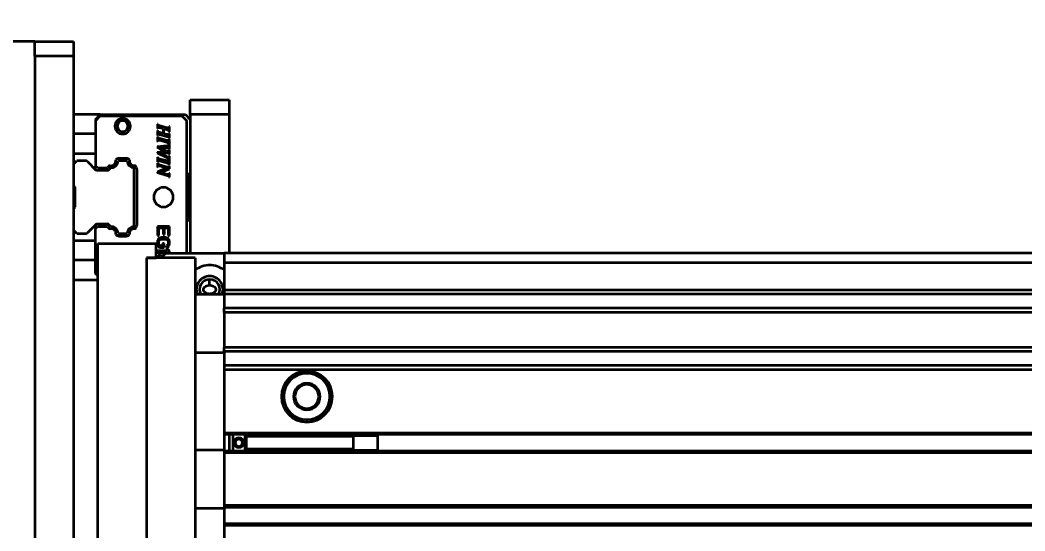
# Model space of a CAD drawing. Header units: millimetres. Extents: x 914 to 910632, y -176 to 682692.
# Drawn here: x 27056.8 to 27263.5, y 14606.1 to 14711.1 of the extents above; entities that cross this region are included whole.
import ezdxf

# ---------------------------------------------------------------- set-up
doc = ezdxf.new("R2010")
doc.units = ezdxf.units.MM
doc.layers.add('画图', color=3, linetype='Continuous', lineweight=30)
doc.styles.get("Standard").update_dxf_attribs({"font": 'arial.ttf'})
doc.dimstyles.new('INTE$0', dxfattribs={"dimscale": 80, "dimtxt": 3.5, "dimasz": 3, "dimexe": 3, "dimexo": 0, "dimgap": 1, "dimtad": 1, "dimdec": 0, "dimdsep": 46, "dimtxsty": 'Standard', "dimcen": 0, "dimclrd": 1, "dimclre": 1, "dimclrt": 3, "dimaunit": 1, "dimadec": 1, "dimazin": 2, "dimtfac": 1, "dimtdec": 0, "dimtmove": 0, "dimatfit": 0, "dimfxl": 1, "dimarcsym": 0})

# ---------------------------------------------------------------- blocks, each defined once
blk = doc.blocks.new('33333')
at = {"color": 7, "linetype": 'Continuous', "lineweight": 35}
for p, q in [((1176349.7, -765060.06), (1176337.7, -765060.06)), ((1176349.7, -765060.06), (1176365.7, -765060.06)), ((1176349.7, -765066.06), (1176349.7, -765060.06)), ((1176365.7, -765060.06), (1176365.7, -765066.06)), ((1176365.7, -765066.06), (1176349.7, -765066.06)), ((1176349.7, -765066.06), (1176349.7, -765414.06)), ((1176365.7, -765066.06), (1176365.7, -765414.06)), ((1176413.7, -765090.06), (1176413.7, -765084.06)), ((1176413.7, -765084.06), (1176429.7, -765084.06)), ((1176429.7, -765084.06), (1176429.7, -765090.06)), ((1176376.7, -765090.06), (1176365.7, -765090.06)), ((1176374.7, -765092.06), (1176376.7, -765090.06)), ((1176374.7, -765092.66), (1176376.7, -765090.66)), ((1176376.7, -765090.06), (1176411.7, -765090.06)), ((1176376.7, -765090.66), (1176410.3, -765090.66)), ((1176410.3, -765090.66), (1176412.3, -765092.66)), ((1176411.7, -765090.06), (1176413.7, -765092.06)), ((1176413.7, -765090.06), (1176413.7, -765147.06)), ((1176429.7, -765090.06), (1176413.7, -765090.06)), ((1176429.7, -765090.06), (1176429.7, -765147.06)), ((1176374.7, -765092.06), (1176374.7, -765092.66)), ((1176374.7, -765092.66), (1176374.7, -765111.25)), ((1176385.9, -765092.66), (1176385.9, -765091.66)), ((1176400.2, -765093.98), (1176400.2, -765095.81)), ((1176400.38, -765094.03), (1176400.2, -765093.98)), ((1176404.09, -765095.5), (1176401.23, -765094.7)), ((1176405.12, -765095.09), (1176404.93, -765095.04)), ((1176405.12, -765097.14), (1176405.12, -765095.09)), ((1176412.3, -765147.06), (1176412.3, -765092.66)), ((1176385.9, -765097.06), (1176385.9, -765098.06)), ((1176400.2, -765095.81), (1176400.38, -765095.87)), ((1176400.2, -765096.63), (1176400.2, -765098.69)), ((1176400.38, -765096.68), (1176400.2, -765096.63)), ((1176400.2, -765098.69), (1176400.38, -765098.74)), ((1176400.2, -765099.2), (1176400.2, -765101.04)), ((1176400.38, -765099.25), (1176400.2, -765099.2)), ((1176401.23, -765095.47), (1176402.61, -765095.85)), ((1176402.61, -765097.89), (1176401.23, -765097.51)), ((1176401.23, -765098.27), (1176404.09, -765099.07)), ((1176402.61, -765095.85), (1176402.61, -765097.89)), ((1176402.91, -765097.97), (1176402.91, -765095.94)), ((1176402.91, -765095.94), (1176404.09, -765096.27)), ((1176404.09, -765098.3), (1176402.91, -765097.97)), ((1176404.93, -765097.09), (1176405.12, -765097.14)), ((1176405.12, -765097.95), (1176404.93, -765097.9)), ((1176405.12, -765099.77), (1176405.12, -765097.95)), ((1176404.14, -765102.96), (1176400.12, -765103.41)), ((1176400.12, -765103.41), (1176400.12, -765103.55)), ((1176400.2, -765101.04), (1176400.38, -765101.1)), ((1176404.09, -765100.72), (1176401.23, -765099.92)), ((1176401.23, -765100.68), (1176404.09, -765101.48)), ((1176404.93, -765099.72), (1176405.12, -765099.77)), ((1176405.12, -765100.31), (1176404.93, -765100.26)), ((1176404.93, -765102.16), (1176405.12, -765102.22)), ((1176405.12, -765102.37), (1176404.93, -765102.32)), ((1176405.12, -765102.22), (1176405.12, -765100.31)), ((1176405.12, -765104.17), (1176405.12, -765102.37)), ((1176365.7, -765106.06), (1176374.7, -765106.06)), ((1176400.12, -765103.55), (1176403.34, -765105.25)), ((1176403.34, -765105.25), (1176400.12, -765105.68)), ((1176400.12, -765105.68), (1176400.12, -765105.83)), ((1176400.12, -765105.83), (1176404.03, -765107.78)), ((1176401.66, -765103.95), (1176404.14, -765103.68)), ((1176403.93, -765105.17), (1176401.66, -765103.95)), ((1176401.68, -765106.21), (1176404.08, -765105.86)), ((1176403.93, -765107.33), (1176401.68, -765106.21)), ((1176404.41, -765105.11), (1176403.93, -765105.17)), ((1176404.93, -765104.11), (1176405.12, -765104.17)), ((1176405.12, -765104.54), (1176404.93, -765104.49)), ((1176404.93, -765106.28), (1176405.12, -765106.34)), ((1176405.12, -765107.16), (1176404.93, -765107.11)), ((1176405.12, -765106.34), (1176405.12, -765104.54)), ((1176405.12, -765108.59), (1176405.12, -765107.16)), ((1176365.7, -765110.46), (1176367.1, -765109.06)), ((1176365.7, -765110.46), (1176365.7, -765119.36)), ((1176370.68, -765109.06), (1176367.1, -765109.06)), ((1176371.39, -765109.36), (1176374.92, -765112.89)), ((1176375.51, -765112.06), (1176374.7, -765111.25)), ((1176374.7, -765112.66), (1176374.7, -765111.25)), ((1176380.24, -765111.32), (1176379.67, -765111.89)), ((1176384.43, -765108.06), (1176387.36, -765108.06)), ((1176387.36, -765109.06), (1176384.43, -765109.06)), ((1176400.2, -765107.66), (1176400.2, -765109.51)), ((1176400.38, -765107.72), (1176400.2, -765107.66)), ((1176400.2, -765109.51), (1176400.38, -765109.56)), ((1176400.2, -765110.12), (1176400.2, -765111.61)), ((1176400.38, -765110.17), (1176400.2, -765110.12)), ((1176400.2, -765111.61), (1176400.38, -765111.66)), ((1176404.09, -765109.18), (1176401.23, -765108.38)), ((1176401.23, -765109.15), (1176404.09, -765109.95)), ((1176401.23, -765111.23), (1176404.12, -765112.04)), ((1176404.59, -765111.81), (1176402.23, -765111.16)), ((1176404.93, -765108.54), (1176405.12, -765108.59)), ((1176405.12, -765108.77), (1176404.93, -765108.72)), ((1176404.93, -765110.63), (1176405.12, -765110.68)), ((1176405.12, -765111.23), (1176404.93, -765111.18)), ((1176405.12, -765110.68), (1176405.12, -765108.77)), ((1176405.12, -765112.43), (1176405.12, -765111.23)), ((1176379.66, -765113.06), (1176375.34, -765113.06)), ((1176375.51, -765112.06), (1176379.25, -765112.06)), ((1176380.96, -765112.01), (1176380.08, -765112.89)), ((1176380.96, -765112), (1176381.04, -765112.01)), ((1176390.7, -765135.72), (1176390.7, -765112.4)), ((1176391.7, -765112.4), (1176391.7, -765135.72)), ((1176404.12, -765112.04), (1176400.12, -765113.74)), ((1176400.12, -765113.74), (1176400.12, -765113.94)), ((1176400.12, -765113.94), (1176402.92, -765114.72)), ((1176401.44, -765113.93), (1176405.12, -765112.43)), ((1176404.09, -765114.69), (1176401.44, -765113.93)), ((1176405.12, -765114.27), (1176404.93, -765114.22)), ((1176404.93, -765115.74), (1176405.12, -765115.79)), ((1176405.12, -765115.79), (1176405.12, -765114.27)), ((1176413.7, -765114.06), (1176412.7, -765115.06)), ((1176412.7, -765115.06), (1176412.7, -765116.46)), ((1176366.3, -765119.96), (1176365.7, -765119.36)), ((1176366.3, -765128.16), (1176366.3, -765119.96)), ((1176412.3, -765116.06), (1176413.3, -765117.06)), ((1176413.3, -765117.06), (1176413.3, -765131.06)), ((1176365.7, -765128.76), (1176366.3, -765128.16)), ((1176365.7, -765128.76), (1176365.7, -765137.66)), ((1176413.3, -765131.06), (1176412.3, -765132.06)), ((1176412.7, -765131.66), (1176412.7, -765133.06)), ((1176374.92, -765135.24), (1176371.39, -765138.77)), ((1176374.7, -765135.46), (1176374.7, -765136.88)), ((1176374.7, -765136.88), (1176375.51, -765136.06)), ((1176375.34, -765135.06), (1176379.66, -765135.06)), ((1176375.51, -765136.06), (1176379.25, -765136.06)), ((1176379.67, -765136.24), (1176380.24, -765136.81)), ((1176380.97, -765136.12), (1176380.08, -765135.24)), ((1176405.2, -765136.06), (1176400.2, -765136.06)), ((1176400.2, -765136.06), (1176400.2, -765139.81)), ((1176405.2, -765139.81), (1176405.2, -765136.06)), ((1176412.7, -765133.06), (1176413.7, -765134.06)), ((1176367.1, -765139.06), (1176365.7, -765137.66)), ((1176367.1, -765139.06), (1176370.68, -765139.06)), ((1176374.7, -765155.46), (1176374.7, -765136.88)), ((1176384.43, -765139.06), (1176387.36, -765139.06)), ((1176384.43, -765140.06), (1176387.36, -765140.06)), ((1176400.2, -765139.81), (1176400.83, -765139.81)), ((1176400.83, -765139.81), (1176400.83, -765136.69)), ((1176400.83, -765136.69), (1176402.54, -765136.69)), ((1176402.54, -765136.69), (1176402.54, -765139.4)), ((1176402.54, -765139.4), (1176403.17, -765139.4)), ((1176403.17, -765139.4), (1176403.17, -765136.69)), ((1176403.17, -765136.69), (1176404.56, -765136.69)), ((1176404.56, -765136.69), (1176404.56, -765139.81)), ((1176404.56, -765139.81), (1176405.2, -765139.81)), ((1176374.7, -765142.06), (1176365.7, -765142.06)), ((1176375.7, -765143.06), (1176399.7, -765143.06)), ((1176375.7, -765337.06), (1176375.7, -765143.06)), ((1176399.7, -765149.06), (1176399.7, -765143.06)), ((1176400.3, -765141.79), (1176400.2, -765142.31)), ((1176400.2, -765142.31), (1176400.2, -765143.25)), ((1176400.2, -765143.25), (1176400.3, -765143.77)), ((1176400.52, -765141.38), (1176400.3, -765141.79)), ((1176400.3, -765143.77), (1176400.52, -765144.19)), ((1176400.94, -765140.96), (1176400.52, -765141.38)), ((1176400.52, -765144.19), (1176400.94, -765144.61)), ((1176400.83, -765142.31), (1176400.94, -765141.9)), ((1176400.83, -765143.25), (1176400.83, -765142.31)), ((1176400.94, -765143.67), (1176400.83, -765143.25)), ((1176401.37, -765140.75), (1176400.94, -765140.96)), ((1176400.94, -765141.9), (1176401.15, -765141.58)), ((1176401.15, -765143.98), (1176400.94, -765143.67)), ((1176400.94, -765144.61), (1176401.37, -765144.71)), ((1176401.15, -765141.58), (1176401.47, -765141.38)), ((1176401.47, -765144.08), (1176401.15, -765143.98)), ((1176401.9, -765140.65), (1176401.37, -765140.75)), ((1176401.37, -765144.71), (1176402.96, -765144.71)), ((1176401.47, -765141.38), (1176401.9, -765141.27)), ((1176402.32, -765144.08), (1176401.47, -765144.08)), ((1176403.49, -765140.65), (1176401.9, -765140.65)), ((1176401.9, -765141.27), (1176403.49, -765141.27)), ((1176402.96, -765143.15), (1176402.32, -765143.15)), ((1176402.32, -765143.15), (1176402.32, -765144.08)), ((1176402.96, -765144.71), (1176402.96, -765143.15)), ((1176404.03, -765140.75), (1176403.49, -765140.65)), ((1176403.49, -765141.27), (1176403.92, -765141.38)), ((1176403.92, -765141.38), (1176404.24, -765141.58)), ((1176404.24, -765143.98), (1176403.92, -765144.08)), ((1176403.92, -765144.08), (1176403.92, -765144.71)), ((1176403.92, -765144.71), (1176404.45, -765144.61)), ((1176404.45, -765140.96), (1176404.03, -765140.75)), ((1176404.24, -765141.58), (1176404.45, -765141.9)), ((1176404.45, -765143.67), (1176404.24, -765143.98)), ((1176404.88, -765141.38), (1176404.45, -765140.96)), ((1176404.45, -765141.9), (1176404.56, -765142.31)), ((1176404.56, -765143.25), (1176404.45, -765143.67)), ((1176404.45, -765144.61), (1176404.88, -765144.19)), ((1176404.56, -765142.31), (1176404.56, -765143.25)), ((1176405.09, -765141.79), (1176404.88, -765141.38)), ((1176404.88, -765144.19), (1176405.09, -765143.77)), ((1176405.2, -765142.31), (1176405.09, -765141.79)), ((1176405.09, -765143.77), (1176405.2, -765143.25)), ((1176405.2, -765143.25), (1176405.2, -765142.31)), ((1176404.34, -765146.17), (1176400.2, -765146.17)), ((1176400.2, -765146.17), (1176400.2, -765146.79)), ((1176400.2, -765146.79), (1176405.2, -765146.79)), ((1176400.3, -765148.67), (1176400.22, -765149.06)), ((1176400.62, -765148.15), (1176400.3, -765148.67)), ((1176401.05, -765147.83), (1176400.62, -765148.15)), ((1176400.76, -765149.06), (1176400.83, -765148.77)), ((1176400.83, -765148.77), (1176401.05, -765148.46)), ((1176401.47, -765147.63), (1176401.05, -765147.83)), ((1176401.05, -765148.46), (1176401.47, -765148.25)), ((1176401.47, -765148.25), (1176401.47, -765147.63)), ((1176403.7, -765147.06), (1176401.7, -765149.06)), ((1176403.13, -765147.63), (1176402.43, -765147.63)), ((1176402.43, -765147.63), (1176402.43, -765148.33)), ((1176404.45, -765145.54), (1176403.6, -765145.54)), ((1176403.6, -765145.54), (1176404.34, -765146.17)), ((1176403.7, -765147.06), (1176427.7, -765147.06)), ((1176405.2, -765146.17), (1176404.45, -765145.54)), ((1176405.2, -765146.79), (1176405.2, -765146.17)), ((1177002.7, -765147.06), (1176427.7, -765147.06)), ((1176427.7, -765147.06), (1176427.7, -765151.06)), ((1176395.7, -765149.06), (1176399.7, -765149.06)), ((1176395.7, -765149.06), (1176395.7, -765331.06)), ((1176415.7, -765149.06), (1176395.7, -765149.06)), ((1176415.7, -765149.06), (1176415.7, -765331.06)), ((1177002.7, -765151.06), (1176427.7, -765151.06)), ((1176427.7, -765151.06), (1176427.7, -765162.26)), ((1176375.7, -765156.46), (1176374.7, -765155.46)), ((1176365.7, -765158.06), (1176375.7, -765158.06)), ((1176421.7, -765160.23), (1176421.7, -765157.86)), ((1176427.7, -765164.06), (1176415.7, -765164.06)), ((1177002.7, -765162.26), (1176427.7, -765162.26)), ((1176427.7, -765162.26), (1176427.7, -765164)), ((1177002.7, -765164), (1176427.7, -765164)), ((1176427.7, -765164), (1176427.7, -765169.73)), ((1177002.7, -765169.73), (1176427.7, -765169.73)), ((1176427.7, -765171.46), (1176427.7, -765169.73)), ((1177002.7, -765171.46), (1176427.7, -765171.46)), ((1176427.7, -765171.46), (1176427.7, -765185.86)), ((1177002.7, -765185.86), (1176427.7, -765185.86)), ((1176427.7, -765187.6), (1176427.7, -765185.86)), ((1176427.7, -765188.06), (1176415.7, -765188.06)), ((1177002.7, -765187.6), (1176427.7, -765187.6)), ((1176427.7, -765187.6), (1176427.7, -765193.33)), ((1177002.7, -765193.33), (1176427.7, -765193.33)), ((1176427.7, -765193.33), (1176427.7, -765195.06)), ((1177002.7, -765195.06), (1176427.7, -765195.06)), ((1176427.7, -765195.06), (1176427.7, -765221.06)), ((1176461.7, -765196.56), (1176461.7, -765195.56)), ((1176461.7, -765215.56), (1176461.7, -765216.56)), ((1177002.7, -765221.06), (1176427.7, -765221.06)), ((1176427.7, -765221.06), (1176427.7, -765221.66)), ((1177002.7, -765221.66), (1176427.7, -765221.66)), ((1176427.7, -765221.66), (1176427.7, -765228.46)), ((1176429.7, -765221.66), (1176429.7, -765228.46)), ((1176431.2, -765221.66), (1176431.2, -765228.46)), ((1176433.7, -765223.55), (1176433.7, -765223.06)), ((1176436.2, -765221.66), (1176436.2, -765228.46)), ((1176436.7, -765222.06), (1176436.7, -765222.46)), ((1176480.7, -765222.06), (1176436.7, -765222.06)), ((1176480.7, -765222.46), (1176436.7, -765222.46)), ((1176436.7, -765222.46), (1176436.7, -765227.66)), ((1176480.7, -765221.66), (1176480.7, -765222.06)), ((1176480.7, -765222.06), (1176480.7, -765222.46)), ((1176480.7, -765222.06), (1176490.7, -765222.06)), ((1176480.7, -765222.46), (1176480.7, -765227.66)), ((1176490.7, -765222.06), (1176490.7, -765228.06)), ((1176433.7, -765226.57), (1176433.7, -765227.06)), ((1176427.7, -765228.06), (1176415.7, -765228.06)), ((1177002.7, -765228.46), (1176427.7, -765228.46)), ((1176427.7, -765228.46), (1176427.7, -765229.26)), ((1177002.7, -765229.26), (1176427.7, -765229.26)), ((1176427.7, -765229.26), (1176427.7, -765250.86)), ((1176480.7, -765227.66), (1176436.7, -765227.66)), ((1176436.7, -765227.66), (1176436.7, -765228.06)), ((1176480.7, -765228.06), (1176436.7, -765228.06)), ((1176480.7, -765227.66), (1176480.7, -765228.06)), ((1176480.7, -765228.06), (1176480.7, -765228.46)), ((1176480.7, -765228.06), (1176490.7, -765228.06)), ((1176427.7, -765252.06), (1176415.7, -765252.06)), ((1177002.7, -765250.86), (1176427.7, -765250.86)), ((1176427.7, -765250.86), (1176427.7, -765251.66)), ((1177002.7, -765251.66), (1176427.7, -765251.66)), ((1176427.7, -765251.66), (1176427.7, -765258.46)), ((1177002.7, -765258.46), (1176427.7, -765258.46)), ((1176427.7, -765258.46), (1176427.7, -765259.06)), ((1177002.7, -765259.06), (1176427.7, -765259.06)), ((1176427.7, -765259.06), (1176427.7, -765331.06))]:
    blk.add_line(p, q, dxfattribs=at)
at = {"color": 8, "linetype": 'Continuous', "lineweight": 35}
for p, q in [((1176374.7, -765097.99), (1176365.7, -765097.99)), ((1176374.7, -765149.99), (1176365.7, -765149.99)), ((1176421.7, -765163.9), (1176421.7, -765164.06)), ((1176461.7, -765201.15), (1176461.7, -765200.56)), ((1176461.7, -765210.98), (1176461.7, -765211.56))]:
    blk.add_line(p, q, dxfattribs=at)
at = {"color": 7, "linetype": 'Continuous', "lineweight": 35}
for centre, radius, start, end in [((1176385.9, -765094.86), 3.2, 90, 270), ((1176385.9, -765094.86), 2.2, 90, 270), ((1176385.9, -765094.86), 3.2, 270, 90), ((1176385.9, -765094.86), 2.2, 270, 90), ((1176370.68, -765110.06), 1, 45, 90), ((1176381.37, -765112.45), 1.6, 119.4352, 134.9999), ((1176381.04, -765109.01), 2.1, 257.5339, 7.0266), ((1176381.04, -765109.01), 3, 269.9971, 355.8923), ((1176384.43, -765109.66), 1.6, 90.0003, 145.1244), ((1176384.43, -765109.66), 0.6, 89.9977, 132.3981), ((1176387.36, -765109.66), 1.6, 34.8756, 89.9998), ((1176387.36, -765109.66), 0.6, 47.6019, 90), ((1176390.75, -765109.01), 3, 184.1077, 265.8923), ((1176390.75, -765109.01), 2.1, 172.9734, 277.0266), ((1176390.1, -765112.4), 1.6, 0, 55.1244), ((1176375.34, -765112.46), 0.6, 225, 270), ((1176379.25, -765111.46), 0.6, 270, 314.9999), ((1176379.66, -765112.46), 0.6, 270, 314.9999), ((1176390.1, -765112.4), 0.6, 0, 42.3981), ((1176402.7, -765124.06), 4, 90, 270), ((1176402.7, -765124.06), 4, 270, 90), ((1176375.34, -765135.66), 0.6, 90, 135), ((1176379.25, -765136.66), 0.6, 45, 90), ((1176379.66, -765135.66), 0.6, 45.0001, 90), ((1176381.04, -765139.12), 3, 4.1077, 91.3442), ((1176390.75, -765139.12), 3, 94.1077, 175.8923), ((1176390.1, -765135.72), 0.6, 317.6019, 0), ((1176390.1, -765135.72), 1.6, 304.8756, 0), ((1176370.68, -765138.06), 1, 270.0032, 315), ((1176381.37, -765135.68), 1.6, 225.0001, 240.5643), ((1176381.04, -765139.12), 2.1, 90, 102.4665), ((1176381.04, -765139.12), 2.1, 352.9734, 90), ((1176384.43, -765138.46), 1.6, 214.8756, 270), ((1176384.43, -765138.46), 0.6, 227.6019, 270), ((1176387.36, -765138.46), 0.6, 270.005, 312.3981), ((1176387.36, -765138.46), 1.6, 270.0011, 325.1244), ((1176390.75, -765139.12), 2.1, 90, 187.0266), ((1176390.75, -765139.12), 2.1, 82.9734, 90), ((1176421.7, -765162.06), 10, 90, 126.8699), ((1176421.7, -765162.06), 10, 53.1301, 90), ((1176421.7, -765162.06), 5.5, 90, 201.3237), ((1176421.7, -765162.06), 5.5, 338.6763, 90), ((1176421.7, -765162.06), 4.2, 90, 208.4369), ((1176421.7, -765162.06), 4.2, 331.5631, 90), ((1176461.7, -765206.06), 10.5, 90, 270), ((1176461.7, -765206.06), 9.5, 90, 270), ((1176461.7, -765206.06), 10.5, 270, 90), ((1176461.7, -765206.06), 9.5, 270, 90), ((1176461.7, -765206.06), 5.5, 90, 270), ((1176461.7, -765206.06), 4.92, 90, 270), ((1176461.7, -765206.06), 5.5, 270, 90), ((1176461.7, -765206.06), 4.92, 270, 90), ((1176433.7, -765225.06), 2, 90, 270), ((1176433.7, -765225.06), 2, 270, 90), ((1176433.7, -765225.06), 1.51, 90, 270), ((1176433.7, -765225.06), 1.51, 270, 90)]:
    blk.add_arc(centre, radius, start, end, dxfattribs=at)
for points, knots in [([(1176400.57, -765094.44), (1176400.54, -765094.41), (1176400.48, -765094.36), (1176400.41, -765094.22), (1176400.39, -765094.11), (1176400.38, -765094.03)], [0, 0, 0, 0, 0.235522, 0.496482, 1, 1, 1, 1]), ([(1176401.23, -765094.7), (1176401.07, -765094.65), (1176400.85, -765094.58), (1176400.63, -765094.47), (1176400.57, -765094.44)], [0, 0, 0, 0, 0.675598, 1, 1, 1, 1]), ([(1176404.93, -765095.04), (1176404.93, -765095.12), (1176404.93, -765095.26), (1176404.89, -765095.42), (1176404.84, -765095.51), (1176404.79, -765095.56), (1176404.75, -765095.57), (1176404.73, -765095.57)], [0, 0, 0, 0, 0.394974, 0.684573, 0.802001, 0.903755, 1, 1, 1, 1]), ([(1176400.38, -765095.87), (1176400.39, -765095.8), (1176400.39, -765095.67), (1176400.43, -765095.53), (1176400.48, -765095.45), (1176400.52, -765095.4), (1176400.57, -765095.38), (1176400.61, -765095.37), (1176400.63, -765095.37)], [0, 0, 0, 0, 0.355109, 0.622863, 0.729613, 0.823477, 0.910952, 1, 1, 1, 1]), ([(1176400.52, -765097.16), (1176400.5, -765097.13), (1176400.45, -765097.06), (1176400.4, -765096.89), (1176400.39, -765096.76), (1176400.38, -765096.68)], [0, 0, 0, 0, 0.237866, 0.503465, 1, 1, 1, 1]), ([(1176400.38, -765098.74), (1176400.39, -765098.67), (1176400.39, -765098.54), (1176400.43, -765098.38), (1176400.48, -765098.26), (1176400.53, -765098.23), (1176400.55, -765098.21)], [0, 0, 0, 0, 0.385898, 0.681229, 0.858044, 1, 1, 1, 1]), ([(1176400.58, -765099.67), (1176400.55, -765099.65), (1176400.49, -765099.6), (1176400.42, -765099.45), (1176400.4, -765099.33), (1176400.38, -765099.25)], [0, 0, 0, 0, 0.2285642, 0.4894378, 1, 1, 1, 1]), ([(1176401.23, -765097.51), (1176401.06, -765097.45), (1176400.84, -765097.38), (1176400.61, -765097.25), (1176400.55, -765097.19), (1176400.52, -765097.16)], [0, 0, 0, 0, 0.6844, 0.864597, 1, 1, 1, 1]), ([(1176400.55, -765098.21), (1176400.57, -765098.2), (1176400.62, -765098.18), (1176400.72, -765098.17), (1176400.93, -765098.19), (1176401.1, -765098.24), (1176401.23, -765098.27)], [0, 0, 0, 0, 0.104902, 0.24238, 0.418385, 1, 1, 1, 1]), ([(1176400.63, -765095.37), (1176400.73, -765095.37), (1176400.93, -765095.38), (1176401.13, -765095.44), (1176401.23, -765095.47)], [0, 0, 0, 0, 0.490626, 1, 1, 1, 1]), ([(1176404.73, -765095.57), (1176404.69, -765095.58), (1176404.59, -765095.59), (1176404.37, -765095.57), (1176404.2, -765095.53), (1176404.09, -765095.5)], [0, 0, 0, 0, 0.199583, 0.459766, 1, 1, 1, 1]), ([(1176404.09, -765096.27), (1176404.26, -765096.33), (1176404.48, -765096.41), (1176404.72, -765096.53), (1176404.78, -765096.59), (1176404.8, -765096.61)], [0, 0, 0, 0, 0.70421, 0.878561, 1, 1, 1, 1]), ([(1176404.75, -765098.37), (1176404.71, -765098.38), (1176404.61, -765098.4), (1176404.38, -765098.38), (1176404.21, -765098.33), (1176404.09, -765098.3)], [0, 0, 0, 0, 0.18836, 0.445075, 1, 1, 1, 1]), ([(1176404.09, -765099.07), (1176404.26, -765099.13), (1176404.48, -765099.2), (1176404.72, -765099.31), (1176404.78, -765099.36), (1176404.8, -765099.38)], [0, 0, 0, 0, 0.699808, 0.876222, 1, 1, 1, 1]), ([(1176404.93, -765097.9), (1176404.93, -765097.97), (1176404.93, -765098.09), (1176404.89, -765098.24), (1176404.83, -765098.33), (1176404.77, -765098.36), (1176404.75, -765098.37)], [0, 0, 0, 0, 0.379911, 0.667549, 0.84402, 1, 1, 1, 1]), ([(1176404.8, -765096.61), (1176404.82, -765096.64), (1176404.86, -765096.71), (1176404.91, -765096.87), (1176404.92, -765097), (1176404.93, -765097.09)], [0, 0, 0, 0, 0.215256, 0.477723, 1, 1, 1, 1]), ([(1176400.38, -765101.1), (1176400.39, -765101.03), (1176400.4, -765100.91), (1176400.44, -765100.77), (1176400.51, -765100.67), (1176400.56, -765100.64), (1176400.59, -765100.63)], [0, 0, 0, 0, 0.369685, 0.656194, 0.837124, 1, 1, 1, 1]), ([(1176401.23, -765099.92), (1176401.08, -765099.87), (1176400.86, -765099.81), (1176400.65, -765099.7), (1176400.58, -765099.67)], [0, 0, 0, 0, 0.670747, 1, 1, 1, 1]), ([(1176400.59, -765100.63), (1176400.63, -765100.62), (1176400.73, -765100.59), (1176400.94, -765100.61), (1176401.11, -765100.65), (1176401.23, -765100.68)], [0, 0, 0, 0, 0.195524, 0.452952, 1, 1, 1, 1]), ([(1176404.71, -765100.76), (1176404.67, -765100.77), (1176404.58, -765100.8), (1176404.36, -765100.78), (1176404.2, -765100.74), (1176404.09, -765100.72)], [0, 0, 0, 0, 0.196722, 0.453562, 1, 1, 1, 1]), ([(1176404.09, -765101.48), (1176404.26, -765101.53), (1176404.47, -765101.59), (1176404.7, -765101.71), (1176404.76, -765101.76), (1176404.78, -765101.78)], [0, 0, 0, 0, 0.694556, 0.871821, 1, 1, 1, 1]), ([(1176404.84, -765102.75), (1176404.83, -765102.76), (1176404.8, -765102.8), (1176404.71, -765102.84), (1176404.49, -765102.92), (1176404.29, -765102.94), (1176404.14, -765102.96)], [0, 0, 0, 0, 0.077812, 0.180815, 0.403167, 1, 1, 1, 1]), ([(1176404.93, -765100.26), (1176404.92, -765100.33), (1176404.91, -765100.45), (1176404.86, -765100.6), (1176404.8, -765100.71), (1176404.74, -765100.74), (1176404.71, -765100.76)], [0, 0, 0, 0, 0.369418, 0.658958, 0.841196, 1, 1, 1, 1]), ([(1176404.78, -765101.78), (1176404.82, -765101.84), (1176404.9, -765101.96), (1176404.92, -765102.1), (1176404.93, -765102.16)], [0, 0, 0, 0, 0.521732, 1, 1, 1, 1]), ([(1176404.8, -765099.38), (1176404.83, -765099.4), (1176404.87, -765099.45), (1176404.92, -765099.56), (1176404.93, -765099.66), (1176404.93, -765099.72)], [0, 0, 0, 0, 0.256748, 0.524914, 1, 1, 1, 1]), ([(1176404.93, -765102.32), (1176404.93, -765102.41), (1176404.93, -765102.56), (1176404.87, -765102.7), (1176404.84, -765102.75)], [0, 0, 0, 0, 0.630356, 1, 1, 1, 1]), ([(1176404.44, -765107.57), (1176404.37, -765107.54), (1176404.2, -765107.47), (1176404.03, -765107.38), (1176403.93, -765107.33)], [0, 0, 0, 0, 0.416567, 1, 1, 1, 1]), ([(1176404.08, -765105.86), (1176404.15, -765105.85), (1176404.26, -765105.84), (1176404.36, -765105.83), (1176404.4, -765105.82)], [0, 0, 0, 0, 0.650906, 1, 1, 1, 1]), ([(1176404.14, -765103.68), (1176404.2, -765103.67), (1176404.28, -765103.66), (1176404.37, -765103.65), (1176404.4, -765103.65)], [0, 0, 0, 0, 0.616457, 1, 1, 1, 1]), ([(1176404.4, -765103.65), (1176404.44, -765103.65), (1176404.5, -765103.64), (1176404.55, -765103.64), (1176404.58, -765103.64)], [0, 0, 0, 0, 0.597528, 1, 1, 1, 1]), ([(1176404.4, -765105.82), (1176404.44, -765105.82), (1176404.49, -765105.81), (1176404.54, -765105.81), (1176404.57, -765105.81)], [0, 0, 0, 0, 0.609618, 1, 1, 1, 1]), ([(1176404.84, -765104.91), (1176404.81, -765104.94), (1176404.77, -765105), (1176404.62, -765105.07), (1176404.5, -765105.09), (1176404.41, -765105.11)], [0, 0, 0, 0, 0.2178915, 0.4749706, 1, 1, 1, 1]), ([(1176404.57, -765105.81), (1176404.62, -765105.81), (1176404.71, -765105.82), (1176404.78, -765105.87), (1176404.81, -765105.89)], [0, 0, 0, 0, 0.600643, 1, 1, 1, 1]), ([(1176404.58, -765103.64), (1176404.61, -765103.65), (1176404.67, -765103.65), (1176404.75, -765103.68), (1176404.81, -765103.73), (1176404.83, -765103.76), (1176404.85, -765103.78)], [0, 0, 0, 0, 0.304939, 0.576526, 0.783687, 1, 1, 1, 1]), ([(1176404.87, -765107.49), (1176404.85, -765107.51), (1176404.83, -765107.55), (1176404.75, -765107.61), (1176404.68, -765107.61), (1176404.64, -765107.62)], [0, 0, 0, 0, 0.271555, 0.536817, 1, 1, 1, 1]), ([(1176404.81, -765105.89), (1176404.82, -765105.9), (1176404.84, -765105.93), (1176404.87, -765105.98), (1176404.91, -765106.1), (1176404.92, -765106.21), (1176404.93, -765106.28)], [0, 0, 0, 0, 0.110705, 0.253079, 0.430947, 1, 1, 1, 1]), ([(1176404.93, -765104.49), (1176404.93, -765104.58), (1176404.93, -765104.73), (1176404.86, -765104.86), (1176404.84, -765104.91)], [0, 0, 0, 0, 0.616236, 1, 1, 1, 1]), ([(1176404.85, -765103.78), (1176404.87, -765103.84), (1176404.92, -765103.94), (1176404.93, -765104.06), (1176404.93, -765104.11)], [0, 0, 0, 0, 0.535435, 1, 1, 1, 1]), ([(1176404.93, -765107.11), (1176404.93, -765107.2), (1176404.93, -765107.33), (1176404.88, -765107.45), (1176404.87, -765107.49)], [0, 0, 0, 0, 0.629418, 1, 1, 1, 1]), ([(1176400.58, -765108.14), (1176400.55, -765108.11), (1176400.49, -765108.06), (1176400.42, -765107.92), (1176400.4, -765107.8), (1176400.38, -765107.72)], [0, 0, 0, 0, 0.228565, 0.489438, 1, 1, 1, 1]), ([(1176400.38, -765109.56), (1176400.39, -765109.5), (1176400.4, -765109.38), (1176400.44, -765109.23), (1176400.51, -765109.13), (1176400.56, -765109.11), (1176400.59, -765109.09)], [0, 0, 0, 0, 0.369685, 0.656194, 0.837124, 1, 1, 1, 1]), ([(1176400.58, -765110.58), (1176400.52, -765110.51), (1176400.42, -765110.39), (1176400.39, -765110.24), (1176400.38, -765110.17)], [0, 0, 0, 0, 0.560386, 1, 1, 1, 1]), ([(1176400.38, -765111.66), (1176400.39, -765111.54), (1176400.41, -765111.39), (1176400.47, -765111.22), (1176400.51, -765111.18), (1176400.53, -765111.16)], [0, 0, 0, 0, 0.687606, 0.864827, 1, 1, 1, 1]), ([(1176400.53, -765111.16), (1176400.54, -765111.16), (1176400.56, -765111.15), (1176400.6, -765111.14), (1176400.68, -765111.13), (1176400.9, -765111.15), (1176401.09, -765111.2), (1176401.23, -765111.23)], [0, 0, 0, 0, 0.046629, 0.104173, 0.174546, 0.396184, 1, 1, 1, 1]), ([(1176401.23, -765108.38), (1176401.08, -765108.34), (1176400.86, -765108.28), (1176400.65, -765108.17), (1176400.58, -765108.14)], [0, 0, 0, 0, 0.670747, 1, 1, 1, 1]), ([(1176402.23, -765111.16), (1176401.81, -765111.04), (1176401.3, -765110.9), (1176400.77, -765110.69), (1176400.64, -765110.62), (1176400.6, -765110.59), (1176400.58, -765110.58)], [0, 0, 0, 0, 0.7398673, 0.9196401, 0.9663193, 1, 1, 1, 1]), ([(1176400.59, -765109.09), (1176400.63, -765109.08), (1176400.73, -765109.06), (1176400.94, -765109.08), (1176401.11, -765109.12), (1176401.23, -765109.15)], [0, 0, 0, 0, 0.195524, 0.452952, 1, 1, 1, 1]), ([(1176404.03, -765107.78), (1176404.16, -765107.85), (1176404.37, -765107.95), (1176404.58, -765108.08), (1176404.65, -765108.12)], [0, 0, 0, 0, 0.633657, 1, 1, 1, 1]), ([(1176404.71, -765109.22), (1176404.67, -765109.23), (1176404.58, -765109.26), (1176404.36, -765109.25), (1176404.2, -765109.21), (1176404.09, -765109.18)], [0, 0, 0, 0, 0.196722, 0.453562, 1, 1, 1, 1]), ([(1176404.09, -765109.95), (1176404.26, -765110), (1176404.47, -765110.06), (1176404.7, -765110.17), (1176404.76, -765110.22), (1176404.78, -765110.25)], [0, 0, 0, 0, 0.694556, 0.871821, 1, 1, 1, 1]), ([(1176404.64, -765107.62), (1176404.61, -765107.61), (1176404.54, -765107.61), (1176404.47, -765107.58), (1176404.44, -765107.57)], [0, 0, 0, 0, 0.523442, 1, 1, 1, 1]), ([(1176404.84, -765111.56), (1176404.83, -765111.59), (1176404.8, -765111.64), (1176404.72, -765111.73), (1176404.64, -765111.78), (1176404.59, -765111.81)], [0, 0, 0, 0, 0.23676, 0.503754, 1, 1, 1, 1]), ([(1176404.65, -765108.12), (1176404.72, -765108.18), (1176404.86, -765108.29), (1176404.91, -765108.46), (1176404.93, -765108.54)], [0, 0, 0, 0, 0.530367, 1, 1, 1, 1]), ([(1176404.93, -765108.72), (1176404.92, -765108.79), (1176404.91, -765108.92), (1176404.86, -765109.07), (1176404.8, -765109.17), (1176404.74, -765109.21), (1176404.71, -765109.22)], [0, 0, 0, 0, 0.3694177, 0.6589579, 0.8411963, 1, 1, 1, 1]), ([(1176404.78, -765110.25), (1176404.82, -765110.31), (1176404.9, -765110.42), (1176404.92, -765110.56), (1176404.93, -765110.63)], [0, 0, 0, 0, 0.5217321, 1, 1, 1, 1]), ([(1176404.93, -765111.18), (1176404.92, -765111.26), (1176404.9, -765111.39), (1176404.86, -765111.51), (1176404.84, -765111.56)], [0, 0, 0, 0, 0.6218199, 1, 1, 1, 1]), ([(1176402.92, -765114.72), (1176403.39, -765114.86), (1176403.97, -765115.02), (1176404.57, -765115.24), (1176404.71, -765115.31), (1176404.75, -765115.34), (1176404.76, -765115.35)], [0, 0, 0, 0, 0.753171, 0.92824, 0.971186, 1, 1, 1, 1]), ([(1176404.75, -765114.75), (1176404.71, -765114.76), (1176404.62, -765114.78), (1176404.39, -765114.76), (1176404.21, -765114.72), (1176404.09, -765114.69)], [0, 0, 0, 0, 0.176373, 0.431185, 1, 1, 1, 1]), ([(1176404.93, -765114.22), (1176404.93, -765114.3), (1176404.92, -765114.44), (1176404.88, -765114.59), (1176404.84, -765114.68), (1176404.8, -765114.73), (1176404.77, -765114.74), (1176404.75, -765114.75)], [0, 0, 0, 0, 0.397493, 0.69243, 0.81139, 0.911366, 1, 1, 1, 1]), ([(1176404.76, -765115.35), (1176404.82, -765115.41), (1176404.92, -765115.52), (1176404.93, -765115.67), (1176404.93, -765115.74)], [0, 0, 0, 0, 0.5526191, 1, 1, 1, 1]), ([(1176421.7, -765163.9), (1176421.43, -765163.88), (1176420.85, -765163.84), (1176420.05, -765163.5), (1176419.48, -765163.01), (1176419.21, -765162.49), (1176419.14, -765162.07), (1176419.21, -765161.64), (1176419.48, -765161.12), (1176420.05, -765160.63), (1176420.85, -765160.29), (1176421.43, -765160.25), (1176421.7, -765160.23)], [0, 0, 0, 0, 0.115406, 0.249402, 0.374345, 0.441616, 0.4998, 0.558046, 0.625411, 0.750043, 0.88438, 1, 1, 1, 1]), ([(1176421.7, -765160.23), (1176421.96, -765160.25), (1176422.54, -765160.29), (1176423.34, -765160.63), (1176423.91, -765161.12), (1176424.18, -765161.64), (1176424.25, -765162.06), (1176424.18, -765162.49), (1176423.92, -765163), (1176423.34, -765163.5), (1176422.54, -765163.84), (1176421.96, -765163.88), (1176421.7, -765163.9)], [0, 0, 0, 0, 0.11542, 0.249441, 0.374323, 0.441591, 0.499769, 0.557984, 0.625297, 0.750056, 0.884385, 1, 1, 1, 1])]:
    blk.add_open_spline(points, degree=3, knots=knots, dxfattribs=at)
blk = doc.blocks.new('*D371')
at = {"color": 1, "linetype": 'ByBlock', "lineweight": -2, "transparency": 16777216}
for p, q in [((29314.51, 15602.59), (22464.73, 15602.59)), ((22704.73, 8927.75), (22704.73, 15362.59)), ((25102.76, 8687.75), (22464.73, 8687.75))]:
    blk.add_line(p, q, dxfattribs=at)
at = {"color": 1, "lineweight": 200, "transparency": 16777216}
for points in [[(22664.73, 15362.59), (22744.73, 15362.59), (22704.73, 15602.59)], [(22664.73, 8927.75), (22744.73, 8927.75), (22704.73, 8687.75)]]:
    blk.add_solid(points, dxfattribs=at)
at = {"layer": 'Defpoints', "color": 0, "lineweight": 200, "transparency": 16777216}
for p in [(22704.73, 15602.59), (29314.51, 15602.59), (25102.76, 8687.75)]:
    blk.add_point(p, dxfattribs=at)
at = {"color": 3, "lineweight": 30, "transparency": 16777216, "insert": (22481.77, 12145.17), "char_height": 280, "attachment_point": 5, "rotation": 90}
blk.add_mtext('6915', dxfattribs=at)
blk = doc.blocks.new('*D372')
at = {"color": 1, "linetype": 'ByBlock', "lineweight": -2, "transparency": 16777216}
for p, q in [((25102.76, 8512.75), (25102.76, 17320.1)), ((29314.51, 15602.59), (29314.51, 17320.1)), ((29074.51, 17080.1), (25342.76, 17080.1))]:
    blk.add_line(p, q, dxfattribs=at)
at = {"color": 1, "lineweight": 200, "transparency": 16777216}
for points in [[(25342.76, 17120.1), (25342.76, 17040.1), (25102.76, 17080.1)], [(29074.51, 17120.1), (29074.51, 17040.1), (29314.51, 17080.1)]]:
    blk.add_solid(points, dxfattribs=at)
at = {"layer": 'Defpoints', "color": 0, "lineweight": 200, "transparency": 16777216}
for p in [(25102.76, 17080.1), (29314.51, 15602.59), (25102.76, 8512.75)]:
    blk.add_point(p, dxfattribs=at)
at = {"color": 3, "lineweight": 30, "transparency": 16777216, "insert": (27208.63, 17300.67), "char_height": 280, "attachment_point": 5}
blk.add_mtext('4212', dxfattribs=at)

msp = doc.modelspace()

# ---------------------------------------------------------------- block references
at = {"layer": '画图', "lineweight": 30, "xscale": 0.5, "yscale": 0.5, "zscale": 0.5}
msp.add_blockref('33333', (-561115.035, 397236.759), dxfattribs=at)

# ---------------------------------------------------------------- dimensions: what is measured, and where the dimension line sits
at = {"color": 4, "lineweight": 30}
dim = msp.add_linear_dim(base=(25102.755, 17080.101), p1=(29314.513, 15602.594), p2=(25102.755, 8512.75), dimstyle='INTE$0', override={"dimfxl": 2.5, "dimarcsym": 1}, dxfattribs=at)
dim.commit()
dim.dimension.update_dxf_attribs({"geometry": '*D372', "text_midpoint": (27208.634, 17300.674)})
dim = msp.add_linear_dim(base=(22704.729, 15602.594), p1=(25102.755, 8687.75), p2=(29314.513, 15602.594), angle=90, dimstyle='INTE$0', override={"dimfxl": 2.5, "dimarcsym": 1}, dxfattribs=at)
dim.commit()
dim.dimension.update_dxf_attribs({"geometry": '*D371', "text_midpoint": (22481.768, 12145.172)})

doc.saveas('drawing.dxf')
